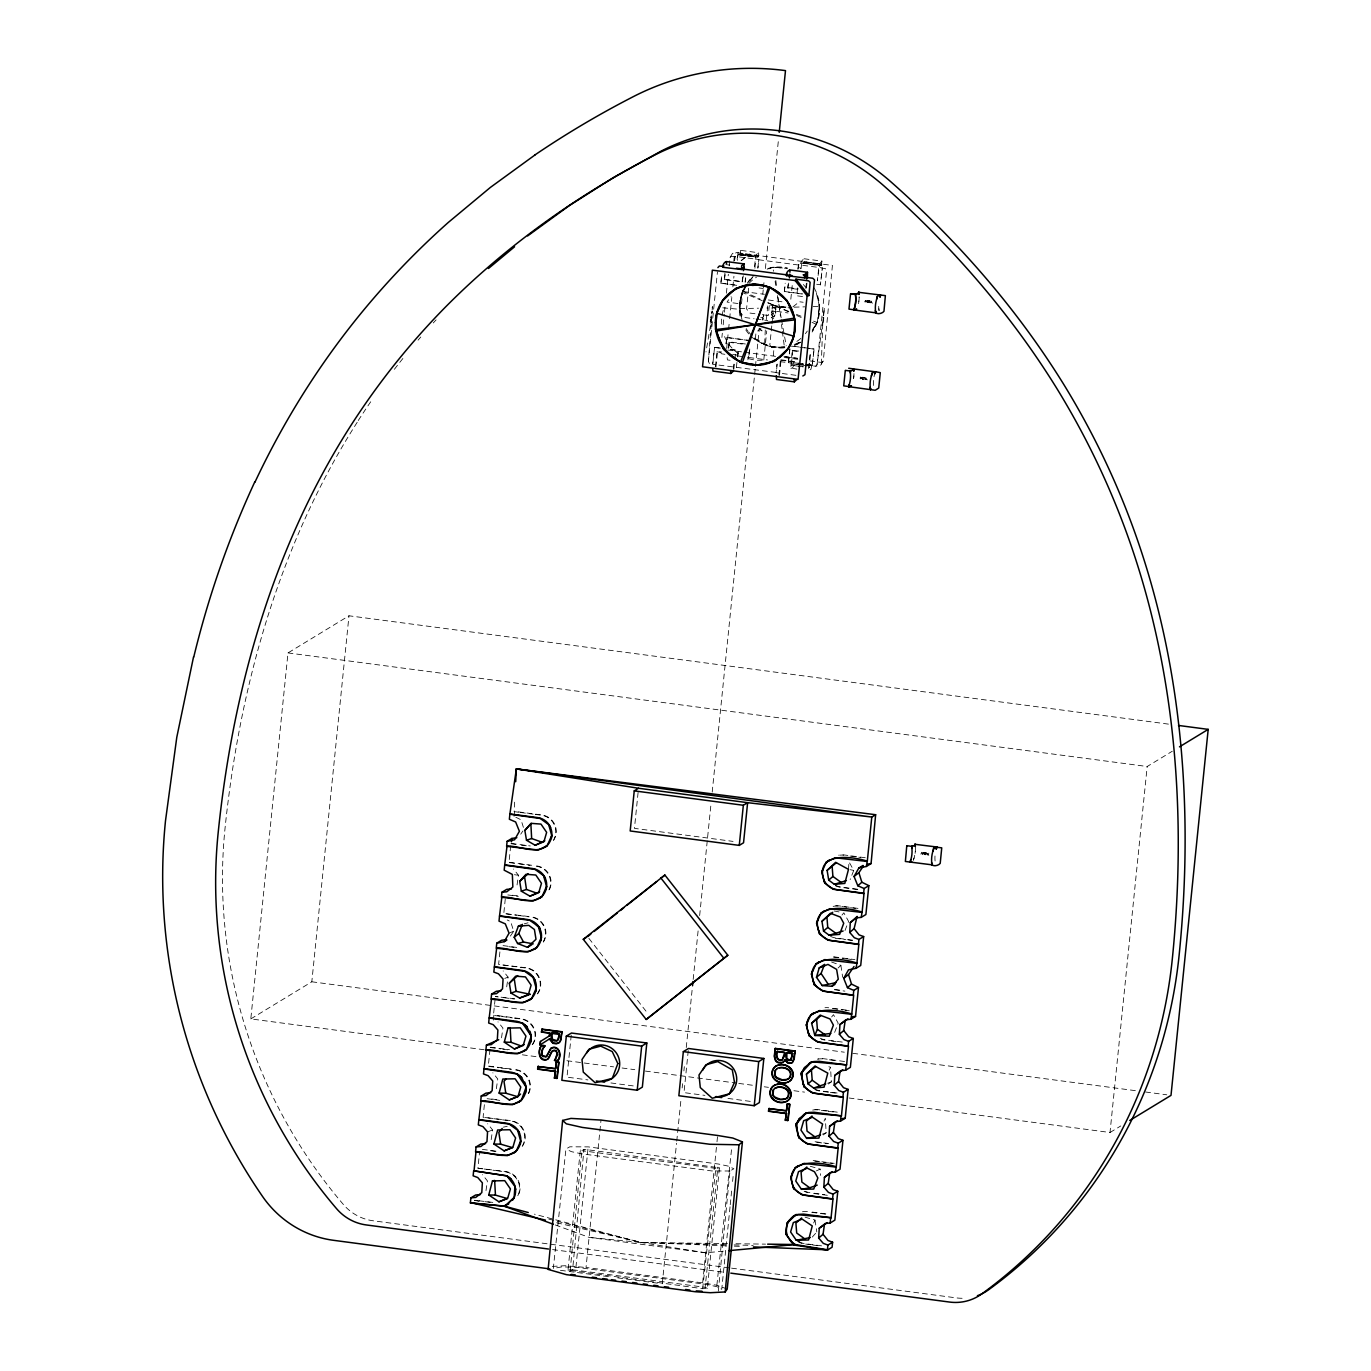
<?xml version="1.0" encoding="UTF-8"?>
<svg xmlns="http://www.w3.org/2000/svg" width="1371" height="1371" viewBox="0 0 1371 1371"><rect width="100%" height="100%" fill="white"/><g stroke="black" fill="none" stroke-linecap="round" stroke-linejoin="round"><path stroke-width="0.75" stroke-dasharray="5 3.75" d="M740.494 314.113C738.952 305.048 739.946 295.091 744.813 287.173M861.674 377.813C863.73 380.778 861.022 376.082 862.822 377.436M867.535 300.66C868.169 303.642 866.164 299.238 867.912 302.271M923.163 853.122C925.219 856.104 922.494 851.391 924.311 852.762M727.144 357.642L727.401 359.922L731.377 360.436M821.332 364.035L822.874 320.368L817.065 364.497L815.642 366.194L812.18 365.868L814.1 348.971L812.18 365.868M863.507 378.207L864.57 377.453L864.313 379.476L863.25 379.339L863.541 377.316M868.494 302.597L869.608 302.717L869.814 300.712L868.786 300.575L869.42 301.774M925.699 853.619L925.031 852.625L926.042 852.762L925.802 854.801L924.757 854.441M822.926 319.203L822.669 319.135M518.358 812.198L514.142 811.632L514.811 798.813M712.44 311.525L711.738 313.959L711.155 310.96L712.543 306.59L711.772 313.239L712.354 311.303M823.697 320.951L823.337 321.911M848.495 869.368L849.009 861.879L853.739 870.396L850.157 879.565M711.018 321.431L711.052 321.191M711.6 316.907L711.857 316.89M710.624 317.387L711.001 317.592M720.495 348.08L714.548 347.291L712.834 364.069L709.407 363.486L708.361 361.447L711.669 318.62L705.979 351.97M871.082 302.46L870.002 302.665L871.442 302.425L870.996 300.917C870.551 304.859 871.596 298.809 870.362 302.648M866.078 379.339L865.752 377.659C866.318 380.675 864.587 376.528 865.906 379.493M927.327 854.51C926.179 851.682 928.184 856.344 926.642 853.07M567.988 1270.077L572.615 1269.752L583.96 1149.412L587.713 1149.738L719.415 1167.801L707.35 1288.397L702.655 1288.706L567.988 1270.077L580.361 1150.012L583.96 1149.412M737.615 260.319C735.713 259.085 739.894 250.55 740.066 254.766L757.923 257.131L758.763 253.995L758.437 252.727L740.614 250.362L738.164 252.213L737.015 260.336M803.56 263.163L803.68 261.81L821.52 264.157L821.4 265.528L803.56 263.163L804.229 262.512C805.651 253.738 797.356 265.443 800.51 268.733M740.066 254.766L740.614 250.362M757.923 257.131L758.06 255.794L740.186 253.412L758.06 255.794L756.055 256.994L738.198 254.715M821.4 265.528L821.932 261.107L804.091 258.759M934.988 855.984L934.971 856.138A30.59 29.648 58.7 0 0 935.296 862.616L935.108 860.748M570.096 1271.14L581.887 1150.68L580.361 1150.012M718.318 1291.122L729.972 1171.005L733.862 1168.778L728.327 1166.138L718.627 1164.065L588.176 1146.876L569.805 1146.807L565.915 1149.035L553.301 1268.518M484.169 1049.758L250.807 1018.91L287.996 652.922L348.988 615.785L1172.119 724.608M250.807 1018.91L311.817 981.79L348.988 615.785M482.129 1168.76L477.931 1168.195L479.627 1151.451M484.374 1104.7L483.106 1117.262L510.903 1120.621A16.315 15.818 58.7 0 1 522.197 1146.499M489.978 1049.569L488.282 1066.33L498.804 1067.718M499.764 1016.219L493.44 1015.38L495.154 998.636M499.901 951.885L498.616 964.447L526.413 967.806A16.315 15.818 58.7 0 1 537.723 993.684M505.282 898.845L503.791 913.514L531.588 916.873M510.68 845.821L508.967 862.565L517.398 863.679M493.371 1020.144L493.868 1015.123L521.254 1018.739A16.315 15.818 58.7 0 1 532.548 1044.633M514.056 816.379L514.571 811.375L541.939 814.991A16.315 15.818 58.7 0 1 553.233 840.869M571.244 1035.122L566.977 1077.143L587.919 1079.92M727.213 1289.048L716.862 1285.244L702.655 1282.879L586.034 1267.455L601.012 1120.056M638.098 792.472L634.447 828.358L733.057 841.4M710.452 319.254L710.486 320.488L710.881 319.512M710.812 318.175L710.966 318.757M711.223 316.273L711.223 315.638M708.361 361.447L717.461 271.801M777.168 364.086L776.329 372.466L712.612 364.292L714.548 347.291M736.724 285.339L720.855 283.249L721.712 274.817M720.855 283.249L721.917 274.731M715.422 366.743L716.947 351.816L721.557 351.936M743.356 275.76L742.122 281.963L724.282 279.598L724.916 273.206M724.282 279.598L725.499 273.429M725.962 343.847L726.819 337.42L748.635 340.316M734.393 260.798L735.045 256.377L758.849 259.53L757.992 267.962M726.167 343.744L726.819 337.42M734.616 260.593L735.045 256.377M726.647 348.44L728.361 331.456M728.584 329.331L729.441 320.848M729.646 318.723L731.806 297.49M732.868 286.882L733.948 276.274M728.104 348.028L729.338 341.859L747.195 344.224M728.687 348.251L729.338 341.859M742.122 281.963L742.705 276.342M742.859 290.121L741.454 303.985L727.076 302.083L728.104 300.506A37.925 36.76 58.7 0 1 731.171 296.65M736.416 367.428L737.272 359.013M737.495 356.906L738.352 350.445L737.718 356.734M745.087 282.169L745.516 277.953M745.293 282.066L745.721 277.867M748.669 288.218L746.561 308.903L749.834 313.051L760.1 314.405M748.909 355.38L749.56 349.091M757.769 268.133L758.849 259.53M749.766 349.005L748.703 357.471L767.486 359.956M765.292 330L764.59 344.755L755.25 339.837L756.021 332.296L760.939 328.372M662.262 1283.77L676.537 1143.294M676.743 1141.169L681.079 1098.599M682.158 1087.957L682.587 1083.707M683.889 1070.94L684.318 1066.672M686.254 1047.53L692.321 987.925M693.178 979.425L698.147 930.463M699.656 915.571L711.121 802.772M712.2 792.13L755.232 368.576M755.438 366.451L759.328 328.149M762.79 294.079L763.219 289.829M763.441 287.704L764.298 279.187M765.378 268.545L778.574 138.711M688.259 1050.597L683.992 1092.618L704.934 1095.378M763.253 315.176L763.544 316.752L763.75 314.696L759.774 314.165M766.355 319.597L767.829 305.048L791.307 308.149M763.784 360.059L766.732 330.959M772.901 305.116L772.319 306.573L772.524 304.516L776.432 305.579M771.77 325.921L769.817 345.081L773.827 350.171L773.261 355.843M771.993 323.796L773.278 311.011M775.866 311.217L775.66 313.274L775.369 311.697L774.067 311.525L773.93 312.931L772.284 311.286L771.684 312.845L771.89 310.686L788.051 312.965M795.934 375.311L776.106 372.689L776.963 364.258M802.189 293.994L784.332 291.629L785.189 283.197M784.332 291.629L785.394 283.111M797.682 289.298L787.759 287.996L788.325 282.357M787.759 287.996L788.976 281.826M790.827 299.221L792.507 282.683M780.03 361.618L788.376 362.715L789.867 348.045M797.871 269.179L798.522 264.774L822.326 267.928L820.406 284.911L822.326 267.928M788.376 362.715L790.073 347.926M798.093 268.99L798.522 264.774M797.596 287.859L796.791 295.776L802.96 296.582M798.762 351.045L792.181 350.65L790.724 368.062L796.842 369.09M792.815 350.256L791.307 365.252L803.217 366.845M702.655 1282.879L716.776 1143.86M716.999 1141.769L717.633 1135.479M805.805 288.476L806.371 282.889M806.456 288.013L807.039 282.203M808.462 368.508L809.833 354.935M810.484 354.472L809.181 367.634L811.906 364.909L810.964 369.313L808.77 370.667M818.35 315.193L819.515 306.35L816.311 292.846C819.909 304.328 820.903 317.918 813.843 328.217M730.04 1206.84L721.746 1289.306L716.999 1286.735L706.322 1284.37L575.923 1267.25L561.562 1266.907L555.358 1268.106M730.246 1204.715L731.737 1189.925M732.594 1181.459L733.451 1172.993M817.065 364.497L826.593 270.67L825.496 268.699L822.103 268.133M822.103 324.687L822.154 325.458M822.274 323.025L822.206 323.933M822.857 317.318L822.891 317.506M822.737 322.511L822.789 322.493M823.371 319.494L823.337 320.351M868.1 302.545C866.626 296.753 867.672 305.973 866.883 300.746M862.873 379.287C860.765 378.173 861.005 376.819 862.873 379.287L862.256 377.179M871.648 302.768L872.642 303.111M866.421 379.51L867.415 379.853M913.429 860.08L914.114 857.972M924.602 852.573L924.345 854.613C923.985 851.065 921.466 852.951 923.848 854.51M924.74 854.664L923.351 852.916M925.596 854.51L925.031 852.625M926.402 853.139L927.55 854.664M928.853 855.196L927.893 854.819M928.835 853.139L927.876 855.041M849.06 1098L1110.013 1132.497L1147.184 766.509L1172.308 751.222M575.923 1267.25L588.176 1146.876M715.988 366.931L717.581 351.422M721.883 337.455L722.328 333.239M723.185 324.807L724.248 314.285M724.471 312.177L725.328 303.745M726.407 293.205L728.344 274.251M729.201 265.82L730.058 257.388L732.542 253.361L736.296 252.607L832.42 265.46L823.32 360.693L820.509 365.474L815.642 366.194M733.262 369.193L734.033 361.67M733.862 369.193L734.65 361.481M734.839 359.562L735.439 353.787M754.478 266.625L755.815 255.16L758.437 252.727M754.907 268.253L756.055 256.994L738.232 254.595M778.899 375.208L780.236 362.081M779.482 375.328L780.87 361.755M801.11 268.665L801.692 263.043L803.68 261.81L821.537 264.243M707.35 1288.397L705.14 1287.318L717.89 1167.132M790.896 368.302C794.272 369.159 794.357 359.768 793.295 364.035L791.307 365.252L803.2 366.777M716.862 1285.244L731.634 1148.538M858.846 301.449L859.086 299.169A30.59 29.648 58.7 0 0 859.154 296.856A30.59 29.648 58.7 0 1 858.469 303.694M853.602 378.19L853.842 375.894M915.108 853.362L915.331 851.22M733.776 261.227L734.599 253.652L736.296 252.607M747.675 358.002L748.429 356.529L747.915 359.836M702.655 1288.706L715.816 1168.383L719.415 1167.801M711.823 318.535L711.498 317.644L711.703 318.74M741.522 316.393L739.774 308.629L742.019 292.383L744.402 288.955M517.056 884.963L518.444 875.246L513.508 869.043M506.704 986.846L508.093 977.129L503.157 970.925M501.529 1037.778L502.934 1028.061L497.981 1021.858M496.353 1088.711L497.759 1079.011L492.823 1072.79M491.178 1139.661L492.583 1129.944L487.648 1123.74M486.002 1190.594L487.408 1180.894L482.472 1174.673M739.98 315.913A37.908 36.76 58.7 0 1 743.271 291.56L746.081 286.368M711.035 317.421L710.881 316.512M740.014 300.935L740.683 298.192M822.583 323.95L822.309 323.213M844.999 930.498L848.563 921.346L843.833 912.812L840.372 917.079M834.648 1032.38L838.212 1023.212L833.482 1014.694L831.186 1017.539M871.528 302.22L870.482 302.854M866.283 378.962L865.735 379.561M927.756 854.287L927.396 854.801M711.806 318.74L711.6 318.912M861.862 377.608L862.667 379.013M823.628 315.656L824.279 308.372M823.337 313.445L823.594 315.69M865.238 301.38L865.701 300.42L865.906 301.466M859.994 378.122C860.748 377.848 859.84 377.111 860.697 378.173M829.164 1070.185L830.535 1067.255L826.559 1066.107M823.988 1121.135L825.359 1118.188L826.147 1132.823L823.251 1134.948M813.637 1223.001L815.008 1220.07L805.085 1217.191M743.271 291.56L764.401 294.319M920.815 854.133L921.843 852.214L922.649 854.356L920.815 854.133L921.946 852.471L922.237 853.722M762.996 320.043L763.356 318.483A1.714 1.662 58.7 0 0 762.807 317.387L762.447 317.112M868.786 300.575L868.511 302.374M357.18 422.337C279.461 543.876 239.599 686.031 224.998 828.667A490.527 475.48 58.7 0 0 343.418 1204.526A46.991 45.551 58.7 0 0 373.083 1220.773L729.561 1267.901M812.643 329.4L817.305 322.579L819.515 306.35L813.174 306.573M520.706 834.202L522.917 830.98M510.372 936.085L513.679 931.235L510.698 921.689L507.201 919.975M750.331 280.37L753.879 275.211M823.2 323.025L823.08 322.339M762.55 319.991L762.704 318.038L760.751 317.404M752.353 277.627A40.427 39.193 58.7 0 0 742.808 291.303L742.019 292.383L765.584 302.048M730.058 257.388L731.36 256.274L734.822 256.6M747.281 283.3L752.559 276.839M823.114 361.413L821.657 362.458L809.147 360.796M812.283 1237.088L815.676 1233.232M812.232 330.822A40.427 39.193 58.7 0 0 815.848 324.07L817.305 322.579L811.615 320.351M838.041 968.046L840.886 965.373L830.895 961.791M866.918 301.072L868.066 300.695M861.639 377.488L863.113 377.265M741.094 260.576L749.012 254.269M741.557 260.456L749.731 253.943M792.918 306.864L799.327 301.757L803.166 302.254M828.427 1083.998L831.323 1081.89L830.535 1067.255M821.932 261.107L819.121 264.295L817.373 280.798L819.515 265.494L821.52 264.157M868.357 300.523L867.5 300.438M869.762 300.729L868.768 300.797M860.577 376.956L860.834 379.013M864.518 377.471L863.49 377.402M926.008 852.796L924.979 852.728M477.931 1168.195L505.728 1171.554A16.315 15.818 58.7 0 1 518.015 1195.889M478.77 1201.339L474.674 1200.293L494.04 1202.538M1110.013 1132.497L1120.775 1125.951M797.562 343.761L800.784 342.116M816.396 1170.885L820.184 1169.137L820.526 1175.41M794.203 344.515L799.91 342.082M769.045 268.819L772.833 267.208L787.177 268.339M509.052 933.154L513.679 931.235M823.663 317.215L823.423 319.135L823.902 317.918M823.405 319.683L823.765 320.146M504.751 978.431L508.093 977.129M487.545 1131.898L492.583 1129.944M827.57 1083.227L831.323 1081.89M822.394 1134.16L826.147 1132.823M767.177 269.162L772.833 267.208L787.057 268.373M524.253 923.831L528.024 922.803M722.774 307.79L737.787 309.143L744.316 317.455L754.101 318.74M503.346 1127.151L507.219 1126.328M555.341 1224.971L589.084 1237.379L705.705 1252.803L727.007 1250.832M552.256 1266.41L565.041 1265.741L586.034 1267.455M778.779 267.585L772.833 267.208L773.484 271.252M754.341 338.054A40.427 39.193 58.7 0 0 762.087 343.281L770.074 346.537L784.469 347.583L782.293 330.788M785.669 307.481L766.835 307.995M794.135 307.19L804.708 306.847M739.774 308.629L758.506 308.184M779.876 347.788L784.915 347.771M729.972 1171.005L711.686 1170.937L581.287 1153.765L571.467 1151.674L565.915 1149.035M727.487 1243.617L640.857 1242.469L589.084 1237.379M735.953 1243.737L765.532 1244.131M725.653 1244.697L640.857 1242.469L555.838 1222.555M734.136 1244.919L753.227 1245.416M725.842 1245.811L640.857 1242.469L548.52 1219.025M734.342 1246.153L742.842 1246.479M784.52 347.617L770.074 346.537L753.673 338.003L758.06 340.899M715.816 1168.383L581.887 1150.68M740.734 254.115L758.591 256.48M804.229 262.512L822.069 264.86M758.626 259.753L798.299 264.997M816.653 284.26L820.612 284.774M724.916 279.204L742.774 281.569M788.394 287.602L798.316 288.904M865.992 301.671C862.942 303.659 866.763 297.318 866.369 302.323M721.06 283.111L736.93 285.202M759.02 287.944L763.184 288.493M784.538 291.509L802.395 293.857M768.343 299.975L782.721 301.877M786.029 307.035L769.388 304.842L768.308 315.501L762.139 314.679M756.055 318.997L767.794 320.557M794.255 346.349L802.189 347.394M804.177 347.651L814.1 348.971M726.596 337.557L750.4 340.711M790.073 345.955L798.008 347M799.996 347.257L813.877 349.091M728.687 342.253L744.573 344.344M792.181 350.65L798.128 351.422M730.417 349.399L738.352 350.445M783.972 356.477L797.871 358.311M714.325 347.429L720.289 348.217M730.195 349.519L738.129 350.582M785.737 356.871L797.648 358.448M727.881 350.033L742.465 351.97M744.556 352.244L775.815 356.391M784.143 357.488L798.727 359.425M781.059 359.802L796.928 361.91M716.947 351.816L720.906 352.33M780.425 360.196L796.294 362.304M732.56 354.421L740.494 355.466M798.025 363.075L811.906 364.909M793.449 362.681L803.355 364.001M805.343 364.258L811.306 365.046M736.998 355.86L744.933 356.906M788.582 362.681L796.517 363.726M798.505 363.983L812.386 365.834M724.899 354.335L721.489 353.769L720.392 352.193M287.996 652.922L1147.184 766.509M865.255 857.732L844.21 854.956A16.315 15.818 58.7 0 0 838.675 855.196M520.466 812.472L533.096 814.134M535.204 814.408L541.511 815.248A16.315 15.818 58.7 0 1 553.798 839.583M850.089 856.052L860.628 857.441M511.314 843.456L530.269 845.958M857.8 889.265L840.954 887.037A16.315 15.818 58.7 0 1 835.625 885.358M510.886 843.713L519.301 844.827M521.408 845.119L529.84 846.233M857.372 889.522L840.526 887.294A16.315 15.818 58.7 0 1 835.196 885.615M509.395 862.308L532.565 865.375M857.989 908.39L839.035 905.888A16.315 15.818 58.7 0 0 833.517 906.145M519.489 863.97L530.029 865.358M855.453 908.373L838.606 906.145A16.315 15.818 58.7 0 0 833.088 906.402M512.463 895.229L520.877 896.343M852.625 940.198L835.779 937.97A16.315 15.818 58.7 0 1 830.449 936.29M507.818 894.937L518.341 896.326M835.35 938.244L845.873 939.632M847.981 939.906L852.196 940.472M833.859 956.821L854.921 959.614M505.899 913.789L516.421 915.177M518.529 915.451L529.069 916.856M833.431 957.095L843.953 958.483M846.061 958.757L852.385 959.597M503.071 945.613L517.81 947.567M834.819 989.468L843.234 990.582M508.967 946.71L517.381 947.824M834.391 989.742L844.913 991.13M832.9 1008.319L849.746 1010.547M502.831 965.013L525.984 968.063A16.315 15.818 58.7 0 1 537.295 993.941M832.471 1008.593L842.994 1009.981M845.102 1010.256L849.317 1010.804M514.742 998.774L495.359 996.528L501.683 997.368M842.274 1042.08L825.428 1039.852A16.315 15.818 58.7 0 1 820.098 1038.173M503.791 997.642L514.314 999.048M831.323 1040.949L839.738 1042.063M311.817 981.79L492.138 1005.629M494.263 1005.903L844.313 1052.191M852.796 1053.305L1137.073 1090.888M1145.556 1092.002L1166.772 1094.812M844.57 1061.497L823.508 1058.703A16.315 15.818 58.7 0 0 817.99 1058.96M501.872 1016.494L512.394 1017.899M514.502 1018.173L520.826 1019.013A16.315 15.818 58.7 0 1 532.119 1044.891M829.404 1059.8L837.818 1060.914M490.612 1047.221L509.566 1049.723M837.098 1093.013L820.252 1090.802A16.315 15.818 58.7 0 1 814.922 1089.105M490.184 1047.478L500.723 1048.866M502.814 1049.141L509.138 1049.98M828.238 1092.173L819.824 1091.059A16.315 15.818 58.7 0 1 814.494 1089.362M830.346 1092.447L836.67 1093.287M522.351 1054.813L537.209 1056.784M566.909 1060.708L613.591 1066.878M622.074 1067.992L634.79 1069.671M645.398 1071.077L736.621 1083.141M738.746 1083.416L753.604 1085.386M764.213 1086.792L768.446 1087.34M793.912 1090.716L804.52 1092.121M488.71 1066.072L513.971 1069.397M837.287 1112.155L818.333 1109.653A16.315 15.818 58.7 0 0 812.814 1109.893M500.912 1067.992L511.434 1069.38M826.336 1111.024L817.904 1109.91A16.315 15.818 58.7 0 0 812.386 1110.15M828.444 1111.298L834.75 1112.138M610.935 1082.953L636.058 1086.278M727.967 1098.428L753.073 1101.753M491.761 1098.994L500.175 1100.108M815.077 1141.735L831.923 1143.962M487.116 1098.685L499.747 1100.365M816.756 1142.266L827.279 1143.671M813.157 1160.586L834.219 1163.362M485.197 1117.536L510.475 1120.878M814.837 1161.117L825.376 1162.522M827.467 1162.797L833.791 1163.636M482.369 1149.378L499.215 1151.589M814.117 1193.233L824.639 1194.621M490.372 1150.749L496.679 1151.571M813.689 1193.49L828.427 1195.443M812.198 1212.084L829.044 1214.312M484.237 1169.035L494.777 1170.423M496.868 1170.714L505.299 1171.828A16.315 15.818 58.7 0 1 517.587 1196.146M811.769 1212.341L828.615 1214.569M821.572 1245.845L804.726 1243.617A16.315 15.818 58.7 0 1 799.396 1241.92M474.674 1200.293L483.089 1201.407M485.197 1201.682L493.611 1202.795M810.621 1244.714L804.297 1243.874A16.315 15.818 58.7 0 1 798.967 1242.177M812.729 1244.988L819.035 1245.828M731.566 1268.158L956.41 1297.891A46.991 45.551 58.7 0 0 964.841 1298.217M552.582 1249.581L724.728 1272.339M572.615 1269.752L705.14 1287.318M560.465 1270.317L575.306 1272.271M577.431 1272.562L609.238 1276.761M617.721 1277.875L660.137 1283.496M725.773 264.586L729.749 265.117M514.399 874.698L518.444 875.246M705.705 1252.803L640.857 1242.469L534.416 1214.158M834.134 910.978L839.96 912.092M850.243 869.711L853.739 870.396M824.314 308.355L823.543 315.073L823.405 313.479M770.091 346.4L773.038 347.103M810.261 1166.258L820.184 1169.137M763.818 344.549L765.275 345.081A37.908 36.76 58.7 0 0 784.846 346.332M788.822 311.406L767.537 302.854M796.414 314.387L802.121 316.615M742.808 291.303L760.1 299.067M767.794 302.511L788.942 312.005M796.62 315.45L802.395 318.038M811.992 322.356L815.848 324.07M515.804 817.236L521.031 819.807L523.431 827.45M772.25 318.261L771.239 317.147L773.775 318.5M759.071 328.732L760.665 329.554M761.076 329.794L762.087 330.942L758.283 328.851M588.879 938.364L647.866 1013.529M781.144 317.712L777.374 295.553M781.504 319.717L786.234 345.766M775.112 281.381L775.763 285.425M840.886 965.373L842.668 977.266M815.008 1220.07L816.808 1231.946M775.815 280.404L776.894 288.801M777.974 297.199L780.407 316.084M781.487 324.481L782.036 328.68M878.862 308.681L879.102 310.6M802.463 1211.775A16.315 15.818 58.7 0 1 807.982 1211.518M809.901 1192.667A16.315 15.818 58.7 0 1 804.571 1190.988M516.079 1069.688A16.315 15.818 58.7 0 1 527.372 1095.566M824.982 1007.719A16.315 15.818 58.7 0 1 828.684 1007.771M533.422 917.216A16.315 15.818 58.7 0 1 542.899 942.751M536.764 865.924A16.315 15.818 58.7 0 1 548.057 891.818M807.656 1192.581A16.315 15.818 58.7 0 1 804.143 1191.245M512.291 1121.238A16.315 15.818 58.7 0 1 522.762 1145.213M515.65 1069.946A16.315 15.818 58.7 0 1 527.938 1094.281M817.562 1059.217A16.315 15.818 58.7 0 1 823.08 1058.96M824.999 1040.109A16.315 15.818 58.7 0 1 821.383 1039.201M532.993 917.473A16.315 15.818 58.7 0 1 543.464 941.466M536.335 866.198A16.315 15.818 58.7 0 1 548.623 890.516M840.063 855.161A16.315 15.818 58.7 0 1 843.782 855.213M755.25 339.837A37.908 36.76 58.7 0 1 745.721 329.863M748.892 283.471A37.908 36.76 58.7 0 1 756.449 277.233M803.32 284.5A37.908 36.76 58.7 0 1 805.463 287.105M807.313 331.028A37.908 36.76 58.7 0 1 805.377 333.684M800.835 338.414A37.908 36.76 58.7 0 1 795.506 342.219M798.847 343.47A40.787 39.536 58.7 0 1 794.015 345.595M783.664 347.788A40.787 39.536 58.7 0 1 746.818 329.331M742.054 319.563A40.787 39.536 58.7 0 1 744.196 288.116M747.966 282.118A40.787 39.536 58.7 0 1 750.228 279.41M768.017 268.442A40.787 39.536 58.7 0 1 787.348 267.945M814.117 287.859A40.787 39.536 58.7 0 1 812.078 332.039M762.259 360.213A37.925 36.76 58.7 0 1 747.555 358.259M738.609 353.769A37.925 36.76 58.7 0 1 723.58 333.976M721.626 324.087A37.925 36.76 58.7 0 1 724.368 307.361M800.218 342.304A40.427 39.193 58.7 0 1 793.363 345.561M747.949 331.199A40.427 39.193 58.7 0 1 746.184 328.612M358.259 420.52A772.199 748.515 58.7 0 1 371.01 401.36M394.385 369.296A772.199 748.515 58.7 0 1 403.417 357.814M418.069 340.179A772.199 748.515 58.7 0 1 420.794 337.009M433.27 322.956A772.199 748.515 58.7 0 1 436.098 319.889M879.051 310.566A30.59 29.648 58.7 0 1 878.691 306.401M915.297 846.593A30.59 29.648 58.7 0 1 913.48 859.737L913.497 859.788A30.59 4.627 5.8 0 1 913.463 860.285M873.567 385.457A30.59 29.648 58.7 0 1 874.664 374.026M853.962 373.563A30.59 29.648 58.7 0 1 853.225 380.435M771.924 314.782C772.884 319.803 778.402 312.04 771.924 314.782M771.496 314.713L773.672 317.147L775.558 314.148L771.599 313.616L771.496 314.713M776.089 309.075L775.301 310.343L775.42 308.424L773.381 307.755L772.181 309.932L772.147 308.304A1.714 1.662 58.7 0 1 772.901 307.378L775.181 307.515A1.971 1.902 58.7 0 1 776.02 308.612L776.089 309.075M710.452 319.7L710.452 319.7M710.229 321.294L710.795 320.488L710.229 321.294M710.795 323.042L711.36 322.219L710.795 323.042M711.138 319.82L711.138 319.82M711.583 315.296L711.583 315.296M807.193 365.783L793.295 364.035L807.176 365.903M819.567 265.357L801.692 263.043L819.515 265.494"/><path stroke-width="1.5" d="M827.227 1222.606L824.451 1224.577L823.046 1234.277L827.981 1240.498L832.608 1242.212L832.094 1247.233L827.399 1250.095L794.135 1245.057L786.114 1234.5C785.24 1226.462 788.565 1218.219 796.105 1214.569L831.083 1217.739L832.985 1198.888L805.617 1195.272A16.315 15.818 58.7 0 1 792.695 1185.435C784.143 1157.707 820.715 1161.563 836.259 1166.807L838.161 1147.955L810.792 1144.339A16.315 15.818 58.7 0 1 797.871 1134.503L795.9 1124.254L799.499 1118.462L806.456 1112.704L841.434 1115.874L843.336 1097.023L815.968 1093.407A16.315 15.818 58.7 0 1 803.046 1083.553L801.075 1073.322L804.674 1067.512L811.615 1061.754L846.61 1064.924L848.512 1046.073L821.143 1042.457A16.315 15.818 58.7 0 1 808.222 1032.62C799.67 1004.892 836.241 1008.748 851.768 1013.992L853.687 995.14L826.319 991.524A16.315 15.818 58.7 0 1 813.397 981.687C804.846 953.942 841.417 957.798 856.944 963.059L858.863 944.208L831.494 940.592A16.315 15.818 58.7 0 1 818.573 930.738C810.021 903.009 846.593 906.865 862.119 912.109L864.038 893.258L836.67 889.642A16.315 15.818 58.7 0 1 823.748 879.805C815.197 852.077 851.768 855.932 867.295 861.177L871.785 817.047L875.641 814.717L871.065 863.576L866.352 866.455L858.88 867.963L854.064 876.48L857.818 885.769L864.124 888.511L868.837 885.649L861.862 882.221L858.88 872.676L863.284 866.215M730.572 371.284L730.88 373.46L733.502 371.01M794.066 379.613L794.357 381.841L796.979 379.407M712.731 368.816L713.006 371.095L730.88 373.46M726.476 263.815C727.11 258.759 721.712 264.774 723.031 267.294L741.505 269.521L743.648 266.968L743.271 270.721M789.953 272.195C790.587 267.139 785.189 273.172 786.508 275.691L804.983 277.919L807.108 275.331L806.748 279.153M716.725 313.205L715.611 329.606L723.562 349.382L740.443 362.27L756.809 365.114L765.275 363.658A40.427 39.193 58.7 0 0 784.76 352.433C793.312 343.504 796.791 330.137 794.46 318.089A40.427 39.193 58.7 0 0 776.877 291.32C768.034 285.151 756.484 282.957 745.961 285.374A40.427 39.193 58.7 0 0 726.493 296.599L722.551 300.797L716.725 313.205L715.611 329.606L716.793 330.942A40.427 39.193 58.7 0 0 734.359 357.728L740.443 362.27L756.809 365.114L774.461 361.344L788.188 348.56L793.878 336.221L794.957 319.854L786.834 300.163L770.005 287.31L753.93 284.225L735.936 288.218L722.551 300.797L716.725 313.205L793.878 336.221M876.617 299.118L877.286 296.599M931.989 864.947L931.92 864.638A30.59 29.648 58.7 0 1 933.497 849.403L933.531 848.649A30.59 4.627 5.8 0 1 936.033 847.175L941.74 847.844L940.215 863.353C938.535 865.992 930.806 867.363 931.629 862.565M515.702 781.71L516.353 768.891L875.641 814.717M832.608 1242.212L827.895 1245.074L823.285 1243.36L818.658 1238.064L819.241 1228.245L825.291 1223.48L830.14 1223.018L834.853 1220.156L837.784 1191.279L833.157 1189.565L828.221 1183.344L829.626 1173.645L832.403 1171.657M837.784 1191.279L833.071 1194.141L828.461 1192.427L823.834 1187.115L824.417 1177.312L830.466 1172.548L835.316 1172.085L840.029 1169.223L842.959 1140.329L838.332 1138.616L833.397 1132.412L834.802 1122.695L837.578 1120.724M842.959 1140.329L838.247 1143.208L833.619 1141.477L829.009 1136.182L829.592 1126.362L835.642 1121.615L840.492 1121.135L845.204 1118.273L848.135 1089.397L843.508 1087.683L838.572 1081.462L839.977 1071.762L842.754 1069.791M848.135 1089.397L843.422 1092.259L838.795 1090.545L834.185 1085.249L834.768 1075.43L840.817 1070.665L845.667 1070.203L850.38 1067.341L853.31 1038.464L848.683 1036.75L843.748 1030.529L845.153 1020.829L847.929 1018.842M853.31 1038.464L848.598 1041.326L843.97 1039.612L839.36 1034.3L839.943 1024.497L845.993 1019.733L850.843 1019.27L855.555 1016.408L858.486 987.514L851.511 984.104L848.529 974.541L854.03 966.486M849.712 932.434L850.294 922.614L857.081 916.514L854.099 928.647L849.712 932.434L854.322 937.73L858.949 939.443L863.661 936.582L860.714 965.458L856.018 968.32L848.529 969.845L843.713 978.363L847.467 987.651L853.773 990.393L858.486 987.514M514.142 1197.551L514.913 1186.395L506.893 1175.855L473.646 1170.817L473.132 1175.821L477.759 1177.535L482.369 1182.847L481.787 1192.65L475.737 1197.414L470.887 1197.877L470.39 1202.898L504.939 1206.326L514.142 1197.551L504.939 1206.326M786.114 1234.5L786.885 1223.343L789.148 1220.327M776.346 375.74L776.483 379.476L794.357 381.841M807.125 295.793L808.873 295.605L810.124 282.323L808.684 280.866L795.968 279.17L795.146 280.541L712.337 270.173L702.535 366.76L798.042 379.39L807.125 295.793L795.146 280.541M725.208 1291.945L738.986 1144.785L742.431 1141.889L732.782 1138.033L717.633 1135.479L601.012 1120.056L570.97 1118.41L562.624 1120.433L548.126 1269.409L566.412 1274.653L695.166 1291.722L710.298 1292.716L725.208 1291.945L727.213 1289.048L742.431 1141.889M476.063 1146.944L480.913 1146.482L486.962 1141.717L487.545 1131.898L482.935 1126.602L478.308 1124.888L478.822 1119.867L509.241 1124.134L517.638 1130.27L520.672 1141.135L516.182 1151.246L507.304 1155.65L475.566 1151.966L476.063 1146.944L480.775 1144.082L485.625 1143.62M481.238 1096.012L486.088 1095.532L492.138 1090.785L492.72 1080.965L488.11 1075.669L483.483 1073.939L483.997 1068.934L517.244 1073.973L521.614 1077.383L526.156 1087.083L521.357 1100.313L512.48 1104.718L480.741 1101.016L481.238 1096.012L485.951 1093.133L490.801 1092.67M486.414 1045.062L491.264 1044.599L497.313 1039.835L497.896 1030.032L493.286 1024.72L488.659 1023.006L489.173 1017.985L522.42 1023.04L526.79 1026.451L531.331 1036.15L526.533 1049.363L517.655 1053.768L485.9 1050.083L486.414 1045.062L498.753 1039.749M491.589 994.129L496.439 993.667L502.489 988.902L503.071 979.083L498.461 973.787L493.834 972.073L494.348 967.052L524.767 971.319L533.165 977.454L536.198 988.32L531.708 998.431L522.831 1002.835L491.075 999.133L491.589 994.129L496.302 991.267L501.152 990.787M496.765 943.197L504.237 941.671L509.052 933.154L505.316 923.865L499.01 921.123L499.507 916.119L529.943 920.387L538.34 926.522L541.374 937.387L536.866 947.498L528.006 951.902L496.251 948.201L496.765 943.197L501.478 940.317L506.482 939.563M501.94 892.247L506.79 891.784L512.84 887.02L512.36 874.424L504.185 870.191L504.682 865.17L535.101 869.454L543.516 875.589L546.549 886.437L542.042 896.548L533.182 900.953L501.426 897.268L501.94 892.247L506.653 889.385L511.486 888.922M507.116 841.314L514.588 839.789L519.403 831.272L515.65 821.983L509.361 819.258L509.858 814.237L540.277 818.504L548.691 824.639L551.725 835.505L547.218 845.616L538.357 850.02L506.602 846.318L507.116 841.314L511.829 838.452L516.833 837.681M474.075 1170.543L475.994 1151.691C488.95 1151.297 504.631 1160.552 516.182 1151.246M478.822 1119.867L481.17 1100.759C494.126 1100.365 509.806 1109.619 521.357 1100.313M483.997 1068.934L486.328 1049.826C499.301 1049.432 514.982 1058.686 526.533 1049.363M489.173 1017.985L491.504 998.876C504.477 998.482 520.157 1007.736 531.708 998.431M494.348 967.052L496.679 947.944C509.652 947.55 525.333 956.804 536.866 947.498M499.507 916.119L501.855 897.011C514.828 896.617 530.508 905.871 542.042 896.548M504.682 865.17L507.03 846.061C520.003 845.667 535.684 854.921 547.218 845.616M511.486 841.794L511.829 838.452M473.646 1170.817L506.893 1175.855C515.307 1180.448 518.392 1192.153 512.737 1200.053M513.936 1152.908C521.117 1148.058 523.208 1137.073 517.638 1130.27M519.112 1101.976C525.401 1097.623 527.629 1089.122 524.716 1082.13M524.288 1051.026C530.577 1046.69 532.805 1038.173 529.892 1031.198M529.463 1000.093C536.644 995.243 538.734 984.258 533.165 977.454M534.639 949.16C541.819 944.293 543.91 933.308 538.34 926.522M539.814 898.211C546.995 893.361 549.086 882.376 543.516 875.589M544.99 847.278C552.17 842.428 554.261 831.443 548.691 824.639M555.118 1071.505L537.638 1069.191L537.895 1066.535L555.821 1068.592L556.506 1061.857L558.854 1062.165L557.209 1078.292L554.432 1078.24L555.546 1071.248L554.432 1078.24M540.448 1041.446L540.105 1044.908L540.448 1041.446L549.411 1035.893L549.72 1032.826L541.408 1032.055L542.111 1029.124L561.939 1031.746L560.928 1039.766A5.844 5.655 58.7 0 1 558.991 1042.714L556.3 1043.879L552.89 1043.297L549.463 1038.91L553.318 1043.04L557.946 1043.314M537.638 1069.191L538.323 1066.278M541.836 1031.78L542.111 1029.124M544.973 1045.833C537.243 1041.789 536.472 1064.856 547.954 1059.08M549.72 1032.826L549.411 1035.893M557.14 1040.606L558.768 1038.601L559.385 1034.111C547.972 1026.416 549.086 1044.651 557.569 1040.349M551.93 1033.117L552.359 1039.218L556.917 1040.675M554.484 1060.434L558.066 1060.606L554.484 1060.434L557.654 1054.676L556.198 1050.58C551.142 1048.352 550.731 1055.413 548.743 1058.258M537.895 1066.535L555.392 1068.849L556.506 1061.857M559.385 1034.111L557.689 1040.109M556.78 1078.549L558.854 1062.165M561.939 1031.746L560.499 1040.041A5.844 5.655 58.7 0 1 558.563 1042.988M566.326 1036.15L561.836 1080.279L637.207 1090.236L642.348 1087.117L646.821 1042.988L571.45 1033.031L566.326 1036.15L641.679 1046.124L646.821 1042.988M638.526 788.256L634.242 790.861L630.18 830.963L739.26 845.393L743.545 842.788L747.623 802.669L638.526 788.256L516.353 768.891L509.858 814.237M637.207 1090.236L641.679 1046.124M743.939 269.933L744.042 263.9L726.202 261.535M683.341 1051.626L678.851 1095.737L754.221 1105.712L759.363 1102.575L763.836 1058.463L688.482 1048.489L683.341 1051.626L758.711 1061.582L763.836 1058.463M692.526 985.8L692.955 981.55M779.225 132.336L785.497 70.607A271.698 263.369 58.7 0 0 632.751 96.93L626.461 100.203A997.522 966.932 58.7 0 0 535.17 154.769M789.37 277.97L789.765 274.131M739.26 845.393L743.339 805.274L747.623 802.669L871.785 817.047L516.353 768.891M807.433 278.33L807.519 272.281L789.679 269.933M754.221 1105.712L758.711 1061.582M850.534 293.72L848.975 309.109L854.699 309.897A30.59 4.627 5.8 0 0 856.721 309.092M786.011 1113.595L768.531 1111.281L768.805 1108.625L786.714 1110.681L787.4 1103.946L789.747 1104.255L788.102 1120.381L785.326 1120.33L786.44 1113.338L785.326 1120.33M792.095 1062.611L794.152 1059.526L795.146 1051.009L775.318 1048.387L774.204 1056.27L775.335 1060.383A5.604 5.415 58.7 0 0 778.214 1062.731L783.304 1062.234M768.531 1111.281L769.234 1108.368M775.318 1048.387L774.632 1056.013L775.746 1060.126A5.604 5.415 58.7 0 0 778.642 1062.474L781.796 1062.782M845.29 370.461L843.731 385.851L849.454 386.639A30.59 4.627 5.8 0 0 851.477 385.834M777.288 1051.351C774.923 1054.676 777.1 1062.611 782.378 1059.783C785.532 1047.804 786.543 1054.059 782.087 1059.92C776.826 1061.308 776.209 1054.882 777.288 1051.351L784.623 1052.328M853.876 310.086L854.544 307.755A30.59 29.648 58.7 0 0 855.641 296.342L855.384 294.114L856.447 293.84A30.59 4.627 5.8 0 0 858.812 292.349L885.375 295.622L883.969 311.303C882.273 313.89 874.561 315.33 875.384 310.514M853.927 309.709L853.893 309.846A30.59 29.648 58.7 0 0 855.453 294.474L850.825 293.685L855.521 294.251A30.59 4.627 5.8 0 0 858.76 292.263L858.76 292.246M790.656 1060.177L792.627 1053.391C783.921 1046.656 783.766 1063.896 791.084 1059.92M786.834 1052.62L786.868 1058.789L790.57 1060.177M768.805 1108.625L786.286 1110.938L787.4 1103.946M792.627 1053.391L791.067 1059.766M787.674 1120.638L789.747 1104.255M795.146 1051.009L792.849 1061.754M875.743 312.879L875.675 312.588A30.59 29.648 58.7 0 1 877.251 297.353L877.32 297.01M796.517 1129.018L797.082 1123.449L799.499 1118.462M801.692 1078.069L802.258 1072.499L804.674 1067.512M827.399 1250.095L827.895 1245.074M830.14 1223.018L830.655 1218.014M792.695 1185.435L793.74 1188.76L802.138 1194.878L832.557 1199.162L833.071 1194.141M835.316 1172.085L836.259 1166.807M797.871 1134.503L798.916 1137.81L807.313 1143.945L837.732 1148.213L838.247 1143.208M840.492 1121.135L841.006 1116.131M803.046 1083.553L804.091 1086.877L812.489 1093.013L842.908 1097.28L843.422 1092.259M845.667 1070.203L846.181 1065.198M808.222 1032.62L809.267 1035.928L817.664 1042.063L848.083 1046.347L848.598 1041.326M850.843 1019.27L851.768 1013.992M813.397 981.687L814.443 984.995L822.84 991.13L853.259 995.397L853.773 990.393M856.018 968.32L856.944 963.059M818.573 930.738L819.618 934.062L828.015 940.198L858.435 944.465L858.949 939.443M850.294 922.614L856.344 917.85L861.194 917.388L862.119 912.109M823.748 879.805L824.794 883.113L833.191 889.248L863.61 893.532L864.124 888.511M866.352 866.455L867.295 861.177M868.837 885.649L865.889 914.526L861.194 917.388M906.779 845.787L905.374 861.468L931.972 864.827A30.59 4.627 5.8 0 1 931.937 864.535M910.173 861.776L910.138 861.896A30.59 29.648 58.7 0 0 911.698 846.524L912.692 845.89M1178.494 725.448L1208.194 729.372L1171.005 1095.378L1129.738 1120.484M723.819 265.768L723.031 267.294M530.68 1042.251L531.331 1036.15L522.42 1023.04M525.504 1093.184L526.156 1087.083L517.244 1073.973M787.28 274.217L786.508 275.691M551.382 838.486L551.725 835.505M546.206 889.436L546.549 886.437M541.031 940.369L541.374 937.387M535.855 991.302L536.198 988.32M520.329 1144.117L520.672 1141.135M870.499 389.621L870.482 389.518A30.59 4.627 5.8 0 1 870.893 388.559M911.886 848.392L911.715 846.37A30.59 4.627 5.8 0 0 915.005 844.313L936.873 847.004M193.534 656.898L176.79 737.272L165.497 820.801A551.708 534.776 58.7 0 0 262.461 1196.335A101.968 98.832 58.7 0 0 333.513 1240.309L549.857 1268.912M880.593 295.228L879.942 297.267A30.59 29.648 58.7 0 1 880.559 295.313L880.593 295.228A30.59 4.627 5.8 0 0 877.286 297.113M507.99 1028.096L520.277 1027.839L525.95 1036.116L523.225 1045.49L514.433 1048.986L504.288 1042.149L507.99 1028.096L510.183 1027.65L510.972 1042.286L520.946 1045.867L524.116 1044.582M499.113 1093.081L502.814 1079.028L515.102 1078.788L520.774 1087.049L518.049 1096.423L509.275 1099.919L499.113 1093.081L505.796 1093.218L517.707 1096.68L520.569 1094.058M493.937 1144.014L497.639 1129.978L509.926 1129.721L515.599 1137.981L512.874 1147.356L504.1 1150.869L493.937 1144.014L500.621 1144.168L512.531 1147.613L504.1 1150.869M488.762 1194.964L492.463 1180.911L494.657 1180.465L495.445 1195.101L507.356 1198.562L498.924 1201.801L488.762 1194.964L495.445 1195.101M519.609 998.054L528.401 994.541L531.125 985.166L525.453 976.906L515.65 976.169L509.344 983.23L510.972 993.067L519.609 998.054L528.572 994.969M816.482 977.283L819.207 967.909L824.571 964.379L821.075 973.461L816.482 977.283L822.154 985.543L831.957 986.297L835.059 984.344M848.632 386.828L849.3 384.497M910.944 861.965L910.018 862.033L910.79 859.823M870.482 389.518L870.431 389.33A30.59 29.648 58.7 0 1 872.007 374.094L872.059 373.34A30.59 4.627 5.8 0 1 874.561 371.867L875.486 371.781L874.715 374.009A30.59 29.648 58.7 0 1 875.315 372.055L875.366 371.884A30.59 4.627 5.8 0 0 872.042 373.855L871.373 375.86M936.907 847.158L936.187 849.317A30.59 29.648 58.7 0 1 936.804 847.364L936.856 847.192A30.59 4.627 5.8 0 0 933.531 849.18L932.863 851.168M775.523 1070.203L775.009 1075.19L776.363 1077.332L782.173 1079.765L787.143 1079.457M773.535 1089.722L773.021 1094.709L774.392 1096.851L780.202 1099.285L785.155 1098.976M717.89 267.619L719.364 266.008L722.568 266.385M824.794 883.113L821.743 872.264L822.96 868.751M819.618 934.062L816.568 923.197L817.784 919.684M814.443 984.995L811.409 974.13L812.609 970.634M809.267 1035.928L806.234 1025.08L807.433 1021.566M793.74 1188.76L790.707 1177.895L791.907 1174.381M742.619 362.013L768.617 287.019M531.794 944.722L527.492 947.327L517.587 943.505L514.211 937.318L518.341 926.213L521.031 924.979M770.005 287.31L740.443 362.27M514.211 937.318L518.804 933.497L522.385 924.345M558.323 1059.594C561.15 1054.933 559.025 1046.416 552.462 1047.65M820.921 1015.483L816.619 1019.424L817.39 1029.261L814.82 1035.448L829.266 1036.236L833.397 1025.131L830.021 1018.961L820.115 1015.14L811.598 1023.194L814.82 1035.448L830.877 1033.408M791.633 1078.891C796.345 1070.734 786.765 1062.936 778.831 1065.113M821.743 872.264L826.25 862.153L829.352 859.96M816.568 923.197L821.075 913.086L824.177 910.91M811.409 974.13L815.899 964.019L819.001 961.842M806.234 1025.08L810.724 1014.968L813.826 1012.775M790.707 1177.895L795.214 1167.784L798.299 1165.59M254.937 482.198C285.785 416.51 325.184 354.781 372.449 299.666A846.781 820.818 58.7 0 1 448.334 222.41L490.407 187.399L535.204 154.803M552.153 1051.266L547.526 1059.337M557.637 1060.863C562.607 1056.253 559.162 1044.394 551.588 1047.941M524.853 830.415L531.177 823.354L540.979 824.091L546.652 832.351L543.927 841.725L535.136 845.239L526.498 840.252L524.853 830.415L531.177 823.354M546.892 1056.03L551.245 1048.13M856.344 917.85L857.081 916.514M541.665 1045.405C537.74 1050.083 538.717 1060.468 546.463 1059.612M784.075 1061.462C785.617 1057.075 787.194 1064.804 790.587 1063.108M543.721 1047.29L541.751 1051.883L542.316 1055.344L545.692 1056.784M555.426 1059.269L557.174 1053.236L555.769 1050.837L552.462 1050.803M790.621 1080.297C798.95 1071.865 785.874 1060.674 776.963 1065.627A7.883 7.626 58.7 0 0 773.09 1069.003C767.914 1078.223 780.185 1086.175 788.222 1081.976M550.576 1048.729L546.172 1056.715M519.695 881.347L526.001 874.287L535.804 875.024L541.476 883.284L538.752 892.675L529.96 896.171L521.323 891.201L519.695 881.347L528.092 873.738M509.344 983.23L517.741 975.604M506.259 1078.771L503.997 1081.342L505.796 1093.218M502.214 1128.436L498.821 1132.275L500.621 1144.168M831.957 986.297L838.264 979.22L836.618 969.383L827.981 964.413L819.207 967.909M811.615 1061.754L801.075 1073.322L804.091 1086.877M806.456 1112.704L795.9 1124.254L798.916 1137.81M544.955 1046.039L542.316 1049.021L541.356 1054.11L542.865 1056.595L546.601 1056.458M777.271 1068.472L775.095 1070.46L774.581 1075.447C776.946 1080.211 783.904 1081.393 788.342 1078.926A5.21 5.038 58.7 0 0 790.587 1076.064C792.866 1068.575 781.95 1065.456 776.843 1068.729M786.885 1223.343L796.105 1214.569M527.492 947.327L535.992 939.272L534.416 929.504L528.778 925.339L518.341 926.213M827.124 870.379L835.642 862.325L848.495 869.368L844.793 883.421L834.356 884.295L828.718 880.131L827.124 870.379L836.447 862.667M821.949 921.312L830.466 913.257L840.372 917.079L843.731 923.249L839.618 934.354L829.181 935.228L823.543 931.08L821.949 921.312L832.711 912.298M806.422 1074.127L814.94 1066.072L827.793 1073.133L824.091 1087.169L813.654 1088.043L808.016 1083.895L806.422 1074.127L815.745 1066.432M812.009 1116.045L806.268 1121.307L807.039 1131.144L814.888 1136.833L820.526 1134.828M806.834 1166.995L801.092 1172.239L801.864 1182.076L809.713 1187.783L817.219 1185.11M801.658 1217.928L795.917 1223.172L796.688 1233.026L804.537 1238.716L810.347 1237.499M789.37 1081.411L791.05 1080.04M787.382 1100.93C796.174 1094.007 786.423 1081.445 776.843 1084.632M857.818 885.769L861.862 882.221M847.467 987.651L851.511 984.104M828.718 880.131L832.917 876.446L832.146 866.609M823.543 931.08L827.741 927.396L826.97 917.542M808.016 1083.895L812.215 1080.211L811.443 1070.357M782.875 1062.491L785.446 1059.714M839.36 1034.3L843.748 1030.529M834.185 1085.249L838.572 1081.462M829.009 1136.182L833.397 1132.412M823.834 1187.115L828.221 1183.344M818.658 1238.064L823.046 1234.277M488.453 268.493L514.571 246.78M583.275 939.306L664.884 875.058L727.812 955.244L646.204 1019.476L583.275 939.306L586.137 937.558M587.559 936.701L590.85 934.079M594.14 931.457L617.173 913.086M620.463 910.464L623.754 907.842M627.044 905.22L656.658 881.622M661.593 877.68L664.884 875.058M646.204 1019.476L727.812 955.244M854.064 876.48L858.88 872.676M843.713 978.363L848.529 974.541M811.598 1023.194L816.619 1019.424M527.629 235.915L569.445 205.496L613.917 177.253L661.028 151.17A210.534 204.073 58.7 0 1 890.516 181.503C957.335 240.491 1016.597 308.252 1063.57 384.12A772.199 748.515 58.7 0 1 1131.264 522.728C1182.453 660.154 1193.901 809.644 1179.163 954.816A490.527 475.48 58.7 0 1 988.542 1289.82A46.991 45.551 58.7 0 1 977.403 1295.698M839.943 1024.497L845.153 1020.829M834.768 1075.43L839.977 1071.762M829.592 1126.362L834.802 1122.695M824.417 1177.312L829.626 1173.645M819.241 1228.245L824.451 1224.577M540.105 1044.908L549.891 1038.652M744.042 263.9L741.608 265.734L741.505 269.521M807.519 272.281L805.085 274.131L804.983 277.919M858.88 867.963L863.01 865.444M853.773 309.983L853.876 309.897A30.59 4.627 5.8 0 0 856.241 309.178M875.384 371.678L880.285 372.655L878.725 388.044L875.229 390.289L848.649 386.639A30.59 4.627 5.8 0 0 850.997 385.919M915.005 844.296L915.348 846.558A30.59 29.648 58.7 0 0 915.057 844.502L915.023 844.108M931.972 864.844L931.92 864.878A30.59 4.627 5.8 0 1 932.057 864.398M1179.471 746.852L1208.194 729.372M470.887 1197.877L475.6 1195.015L480.45 1194.552M470.39 1202.898L503.705 1206L528.263 1212.53M504.237 941.671L506.859 940.095M791.204 1063.142L792.524 1062.336M848.7 368.268L875.503 371.849M550.816 1048.404L552.016 1047.684M787.794 1082.233L789.799 1081.153M785.806 1101.753C798.59 1095.875 785.874 1078.669 774.992 1085.147A7.883 7.626 58.7 0 0 771.102 1088.523C765.926 1097.725 778.214 1105.694 786.234 1101.496M826.25 862.153L835.11 857.749L866.866 861.434M821.075 913.086L829.935 908.682L861.691 912.383M815.899 964.019L824.776 959.614L856.515 963.316M810.724 1014.968L819.601 1010.564L851.34 1014.249M795.214 1167.784L804.074 1163.379L835.83 1167.064M535.136 845.239L544.801 840.817M529.96 896.171L539.643 891.75M514.433 1048.986L520.946 1045.867M808.65 1063.725L813.706 1061.565L819.224 1061.308L846.61 1064.924M508.761 1203.841L503.705 1206L553.353 1224.252M803.475 1114.657L808.53 1112.498L814.048 1112.258L841.434 1115.874M793.124 1216.54L798.179 1214.38L803.714 1214.123L831.083 1217.739M498.924 1201.801L507.698 1198.305L510.423 1188.931L504.751 1180.654L492.463 1180.911M509.275 1099.919L517.707 1096.68M822.154 985.543L836.07 982.63M813.654 1088.043L825.702 1083.895M774.855 1088.248C780.03 1085.404 790.416 1088.54 788.171 1095.84A5.21 5.038 58.7 0 1 785.926 1098.702M834.356 884.295L846.404 880.593M829.181 935.228L843.114 931.012M526.498 840.252L531.657 838.538L541.648 842.102M521.323 891.201L526.481 889.471L536.472 893.052M510.972 993.067L516.13 991.353L530.354 994.352L528.401 994.541M517.587 943.505L523.533 942.031L533.233 943.865M851.202 370.581L850.157 370.856L850.397 373.083M791.633 1062.885L787.657 1062.988L784.915 1059.954M848.512 386.656L848.683 386.451A30.59 29.648 58.7 0 0 850.209 371.215L850.209 371.215M806.628 1138.358L818.915 1138.119L822.617 1124.066L812.472 1117.228L803.68 1120.724L800.955 1130.098L806.628 1138.358L814.888 1136.833M801.452 1189.308L813.74 1189.051L817.87 1177.946L814.494 1171.777L807.296 1168.161L798.505 1171.657L795.78 1181.048L801.452 1189.308L809.713 1187.783M796.277 1240.241L808.564 1239.984L812.266 1225.948L802.121 1219.093L793.329 1222.606L790.604 1231.981L796.277 1240.241L804.537 1238.716M716.793 330.942L794.46 318.089M867.723 864.09L871.065 863.576M715.611 329.606L794.957 319.854M852.316 1016.716L855.555 1016.408M786.371 1082.49C778.437 1084.701 768.874 1076.92 773.518 1068.746A7.883 7.626 58.7 0 1 777.391 1065.37M784.383 1102.01C776.449 1104.221 766.886 1096.44 771.53 1088.266A7.883 7.626 58.7 0 1 775.42 1084.889M841.965 1118.582L845.204 1118.273M729.132 1250.626L795.129 1244.525L827.827 1249.838L753.45 1246.907M738.986 1144.785L709.87 1144.271L582.332 1127.425L566.343 1123.826L562.624 1120.433M802.84 375.962L804.948 374.711L814.528 279.89L812.763 278.244L803.903 277.131M779.499 1067.82C784.52 1066.827 792.232 1070.134 790.159 1076.321A5.21 5.038 58.7 0 1 787.914 1079.183M767.64 1244.165L795.129 1244.525L790.639 1241.115L787.52 1236.385L786.166 1230.884M504.288 1042.149L510.972 1042.286M696.177 1290.882L701.986 1291.242M807.108 275.331L803.149 274.817L807.125 275.417M736.45 268.219L791.992 275.554M853.756 309.915L875.743 312.828A30.59 4.627 5.8 0 1 876.12 311.817M845.581 370.427L850.277 370.993A30.59 4.627 5.8 0 0 853.516 369.005L853.859 371.25A30.59 29.648 58.7 0 0 853.585 369.176L853.602 369.073M634.242 790.861L743.339 805.274M907.071 845.736L911.629 846.335M510.286 813.98L537.655 817.596A16.315 15.818 58.7 0 1 550.594 827.433M505.111 864.912L532.496 868.529A16.315 15.818 58.7 0 1 545.418 878.365M499.935 915.862L527.321 919.478A16.315 15.818 58.7 0 1 540.243 929.315M494.777 966.795L522.145 970.411A16.315 15.818 58.7 0 1 535.067 980.248M774.889 1048.661L794.717 1051.283M776.877 1051.608L784.195 1052.585M786.406 1052.877L792.198 1053.648M489.601 1017.728L516.97 1021.344L522.3 1023.04L526.79 1026.451M541.682 1029.381L561.51 1032.003M541.408 1032.055L549.291 1033.1M551.502 1033.391L558.957 1034.368M541.237 1045.662L544.544 1046.107M556.078 1062.114L558.425 1062.422M538.066 1068.934L555.546 1071.248M786.971 1104.203L789.319 1104.512M596.282 1081.016L604.662 1082.13M715.405 1096.766L721.677 1097.605M484.426 1068.677L511.794 1072.293L517.124 1073.973L521.614 1077.383M554.861 1077.983L557.209 1078.292M768.96 1111.024L786.44 1113.338M785.754 1120.073L788.102 1120.381M479.25 1119.61L506.619 1123.226A16.315 15.818 58.7 0 1 519.54 1133.063M548.52 1249.032L366.228 1224.937A46.991 45.551 58.7 0 1 336.581 1208.691A490.527 475.48 58.7 0 1 218.16 832.831C232.762 689.493 273.086 546.703 351.404 424.702A772.199 748.515 58.7 0 1 445.095 307.43C506.019 245.82 577.397 195.248 654.173 155.334A210.534 204.073 58.7 0 1 883.661 185.668C950.497 244.655 1009.742 312.417 1056.715 388.284A772.199 748.515 58.7 0 1 1124.409 526.892C1175.598 664.318 1187.046 813.808 1172.308 958.98A490.527 475.48 58.7 0 1 981.687 1293.984A46.991 45.551 58.7 0 1 949.555 1302.056L730.812 1273.145M571.141 1274.379L575.374 1274.944M592.323 1277.172L596.574 1277.738M602.932 1278.577L607.164 1279.126M611.397 1279.691L615.63 1280.257M621.988 1281.097L626.239 1281.645M632.597 1282.485L636.83 1283.05M643.188 1283.89L647.42 1284.438M653.778 1285.278L658.029 1285.844M664.387 1286.684L668.62 1287.232M685.569 1289.477L689.819 1290.042M470.819 1202.641L545.469 1220.121M863.661 936.582L859.034 934.868L854.099 928.647M832.917 876.446L840.766 882.153M827.741 927.396L835.59 933.085M817.39 1029.261L825.239 1034.968M812.215 1080.211L820.064 1085.901M536.489 925.185L539.626 927.464M506.773 1175.855L511.263 1179.266M790.639 1241.115L794.135 1245.057M795.968 279.17L808.873 295.605M660.599 877.663L723.528 957.849M821.075 973.461L827.741 983.521M518.804 933.497L523.533 942.031M858.794 292.314L859.103 294.508A30.59 29.648 58.7 0 0 858.812 292.434L858.777 292.057M514.913 1186.395L515.719 1189.497M524.699 877.594L526.481 889.471M514.348 979.46L516.13 991.353M870.157 387.256L870.465 389.707M530.868 823.902L531.657 838.538M193.774 656.966A969.126 939.409 58.7 0 1 254.698 482.078M586.634 1052.997A18.354 17.789 58.7 0 1 617.173 1054.299A18.354 17.789 58.7 0 1 603.051 1081.376M702.638 1070.271A18.354 17.789 58.7 0 1 725.019 1061.771A18.354 17.789 58.7 0 1 736.124 1083.793A18.354 17.789 58.7 0 1 715.902 1096.543M799.396 1241.92A16.315 15.818 58.7 0 1 796.277 1239.812M752.525 285.442A37.908 36.76 58.7 0 1 757.46 285.082M911.784 861.708A30.59 4.627 5.8 0 1 910.138 862.136M788.873 1092.893L788.599 1095.583A5.21 5.038 58.7 0 1 786.354 1098.445C781.916 1100.913 774.958 1099.731 772.593 1094.966L773.107 1089.979C776.946 1085.061 787.622 1086.226 788.873 1092.893M617.841 1063.553L612.306 1078.411L595.185 1082.764L583.275 1072.105L581.99 1059.526L588.947 1049.278L600.738 1046.124L612.254 1051.591L617.841 1063.553M734.496 1082.336L729.321 1093.869L712.217 1098.24L700.29 1087.58L699.004 1075.001L705.962 1064.753L717.753 1061.6L732.285 1069.843L734.496 1082.336M715.319 322.682A40.787 39.536 58.7 0 0 774.289 360.83A40.787 39.536 58.7 0 0 775.969 290.841A40.787 39.536 58.7 0 0 715.319 322.682"/></g></svg>
